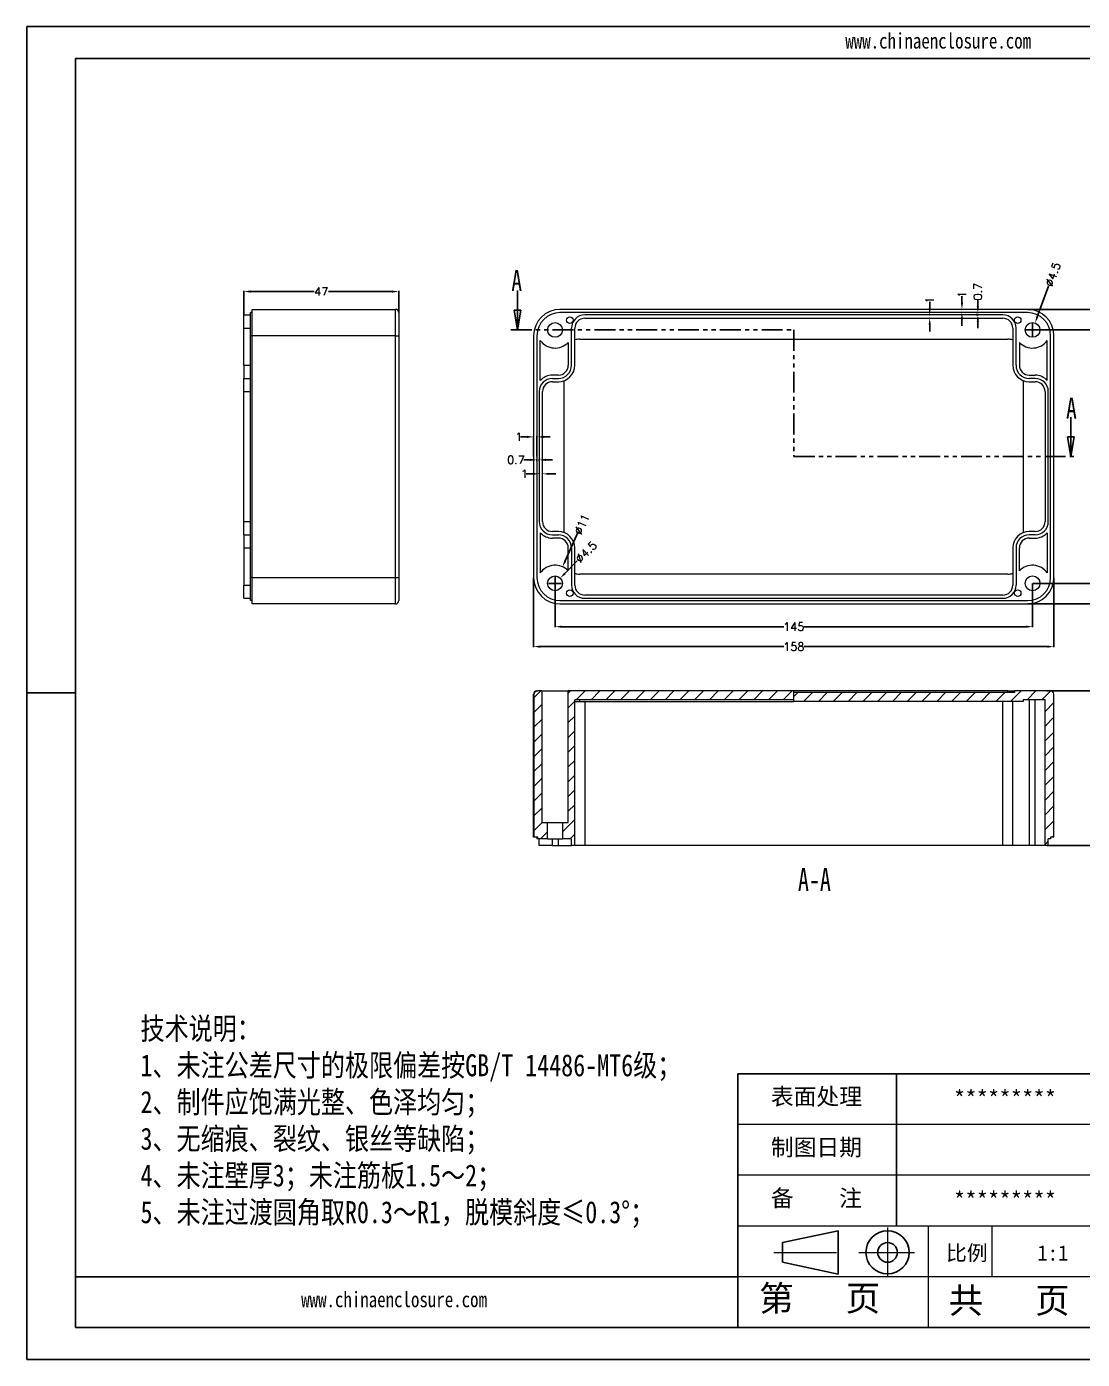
# Model space of a CAD drawing. Header units: inches. Extents: x 953 to 2288, y 1089 to 1493.
# Drawn here: x 953.1 to 1273.7, y 1088.5 to 1493.4 of the extents above; entities that cross this region are included whole.
import ezdxf

# ---------------------------------------------------------------- set-up
doc = ezdxf.new("R2010")
doc.units = ezdxf.units.IN
doc.linetypes.add('CENTER2', pattern=[28.575, 19.05, -3.175, 3.175, -3.175])
doc.linetypes.add('PHANTOM', pattern=[12.7, 6.35, -1.27, 1.27, -1.27, 1.27, -1.27])
doc.layers.add('文字', color=81, linetype='Continuous')
for name, color, linetype, lineweight in [('粗实线', 7, 'Continuous', 30), ('细实线', 3, 'Continuous', 9), ('细点划线', 2, 'CENTER2', 9)]:
    doc.layers.add(name, color=color, linetype=linetype, lineweight=lineweight)
doc.styles.add('SLDTEXTSTYLE0', font='TXT', dxfattribs={"width": 0.75})
doc.styles.add('SLDTEXTSTYLE3', font='TXT', dxfattribs={"width": 0.7})
doc.styles.get("Standard").update_dxf_attribs({"font": 'txt', "bigfont": 'gbcbig.shx'})
doc.styles.add('宋体', font='', dxfattribs={"width": 0.8, "height": 3.5})
doc.styles.get('宋体').set_extended_font_data('SimSun')
doc.dimstyles.new('2.5', dxfattribs={"dimtxt": 2.5, "dimasz": 2, "dimexe": 0.18, "dimexo": 0.0625, "dimgap": 0.09, "dimtad": 0, "dimzin": 9, "dimdsep": 46, "dimtxsty": 'Standard', "dimcen": 2, "dimclrd": 3, "dimclre": 3, "dimadec": 0, "dimazin": 2, "dimtfac": 1, "dimtofl": 0, "dimtmove": 0, "dimatfit": 3, "dimfxl": 1, "dimtolj": 1, "dimtzin": 0, "dimarcsym": 0})
pattern_1 = [(45, (-500.1424, -973.327), (-2.245064, 2.245064), [])]

# ---------------------------------------------------------------- blocks, each defined once
blk = doc.blocks.new('_CLOSED')
at = {"color": 0, "linetype": 'ByBlock', "lineweight": -2}
for p, q in [((-1, 0.166667), (0, 0)), ((-1, 0.166667), (-1, -0.166667)), ((0, 0), (-1, -0.166667)), ((0, 0), (-1, 0))]:
    blk.add_line(p, q, dxfattribs=at)
blk = doc.blocks.new('*D129')
at = {"color": 3, "lineweight": -2}
for p, q in [((1019.07, 1405.89), (1019.07, 1413.13)), ((1021.07, 1412.95), (1040.4, 1412.95)), ((1064.07, 1412.95), (1044.74, 1412.95)), ((1066.07, 1406.61), (1066.07, 1413.13))]:
    blk.add_line(p, q, dxfattribs=at)
at = {"color": 3}
for points in [[(1021.07, 1413.28), (1021.07, 1412.61), (1019.07, 1412.95)], [(1064.07, 1413.28), (1064.07, 1412.61), (1066.07, 1412.95)]]:
    blk.add_solid(points, dxfattribs=at)
at = {"layer": 'Defpoints', "color": 0}
for p in [(1066.07, 1412.95), (1019.07, 1405.83), (1066.07, 1406.55)]:
    blk.add_point(p, dxfattribs=at)
at = {"color": 0, "insert": (1042.57, 1412.95), "char_height": 2.5, "attachment_point": 5}
blk.add_mtext('\\A1;47', dxfattribs=at)
blk = doc.blocks.new('*D130')
at = {"color": 3, "lineweight": -2}
for p, q in [((1113.56, 1324.22), (1113.56, 1310.93)), ((1258.56, 1324.22), (1258.56, 1310.93)), ((1115.56, 1311.11), (1183.05, 1311.11)), ((1256.56, 1311.11), (1189.06, 1311.11))]:
    blk.add_line(p, q, dxfattribs=at)
at = {"color": 3}
for points in [[(1115.56, 1311.45), (1115.56, 1310.78), (1113.56, 1311.11)], [(1256.56, 1311.45), (1256.56, 1310.78), (1258.56, 1311.11)]]:
    blk.add_solid(points, dxfattribs=at)
at = {"layer": 'Defpoints', "color": 0}
for p in [(1113.56, 1324.28), (1258.56, 1324.28), (1258.56, 1311.11)]:
    blk.add_point(p, dxfattribs=at)
at = {"color": 0, "insert": (1186.06, 1311.11), "char_height": 2.5, "attachment_point": 5}
blk.add_mtext('\\A1;145', dxfattribs=at)
blk = doc.blocks.new('*D131')
at = {"color": 3, "lineweight": -2}
for p, q in [((1107.06, 1325.97), (1107.06, 1304.88)), ((1265.06, 1325.97), (1265.06, 1304.88)), ((1109.06, 1305.06), (1183.05, 1305.06)), ((1263.06, 1305.06), (1189.06, 1305.06))]:
    blk.add_line(p, q, dxfattribs=at)
at = {"color": 3}
for points in [[(1109.06, 1305.39), (1109.06, 1304.72), (1107.06, 1305.06)], [(1263.06, 1305.39), (1263.06, 1304.72), (1265.06, 1305.06)]]:
    blk.add_solid(points, dxfattribs=at)
at = {"layer": 'Defpoints', "color": 0}
for p in [(1107.06, 1326.03), (1265.06, 1326.03), (1107.06, 1305.06)]:
    blk.add_point(p, dxfattribs=at)
at = {"color": 0, "insert": (1186.06, 1305.06), "char_height": 2.5, "attachment_point": 5}
blk.add_mtext('\\A1;158', dxfattribs=at)
blk = doc.blocks.new('*D132')
at = {"color": 3, "lineweight": -2}
for p, q in [((1257.12, 1407.53), (1285.08, 1407.53)), ((1284.9, 1405.53), (1284.9, 1366.62)), ((1284.9, 1320.03), (1284.9, 1358.94)), ((1257.12, 1318.03), (1285.08, 1318.03))]:
    blk.add_line(p, q, dxfattribs=at)
at = {"color": 3}
for points in [[(1284.56, 1405.53), (1285.23, 1405.53), (1284.9, 1407.53)], [(1284.56, 1320.03), (1285.23, 1320.03), (1284.9, 1318.03)]]:
    blk.add_solid(points, dxfattribs=at)
at = {"layer": 'Defpoints', "color": 0}
for p in [(1257.06, 1407.53), (1284.9, 1407.53), (1257.06, 1318.03)]:
    blk.add_point(p, dxfattribs=at)
at = {"color": 0, "insert": (1284.9, 1362.78), "char_height": 2.5, "attachment_point": 5, "rotation": 90}
blk.add_mtext('\\A1;89.5', dxfattribs=at)
blk = doc.blocks.new('*D133')
at = {"color": 3, "lineweight": -2}
for p, q in [((1258.62, 1401.28), (1278.07, 1401.28)), ((1277.89, 1399.28), (1277.89, 1364.95)), ((1277.89, 1326.28), (1277.89, 1360.61)), ((1258.62, 1324.28), (1278.07, 1324.28))]:
    blk.add_line(p, q, dxfattribs=at)
at = {"color": 3}
for points in [[(1277.55, 1399.28), (1278.22, 1399.28), (1277.89, 1401.28)], [(1277.55, 1326.28), (1278.22, 1326.28), (1277.89, 1324.28)]]:
    blk.add_solid(points, dxfattribs=at)
at = {"layer": 'Defpoints', "color": 0}
for p in [(1258.56, 1401.28), (1277.89, 1401.28), (1258.56, 1324.28)]:
    blk.add_point(p, dxfattribs=at)
at = {"color": 0, "insert": (1277.89, 1362.78), "char_height": 2.5, "attachment_point": 5, "rotation": 90}
blk.add_mtext('\\A1;77', dxfattribs=at)
blk = doc.blocks.new('*D134')
at = {"color": 3, "lineweight": -2}
for p, q in [((1263.43, 1414.54), (1260.02, 1405.27)), ((1256.56, 1401.28), (1260.56, 1401.28)), ((1258.56, 1399.28), (1258.56, 1403.28))]:
    blk.add_line(p, q, dxfattribs=at)
at = {"color": 3}
blk.add_solid([(1259.71, 1405.39), (1260.34, 1405.16), (1259.33, 1403.39)], dxfattribs=at)
at = {"layer": 'Defpoints', "color": 0}
for p in [(1259.33, 1403.39), (1257.78, 1399.17)]:
    blk.add_point(p, dxfattribs=at)
at = {"color": 0, "insert": (1264.75, 1418.14), "char_height": 2.5, "attachment_point": 5, "rotation": 69.8298}
blk.add_mtext('\\A1;∅4.5', dxfattribs=at)
blk = doc.blocks.new('*D135')
at = {"color": 3, "lineweight": -2}
for p, q in [((1237.13, 1409.53), (1237.13, 1411.53)), ((1237.07, 1407.53), (1236.95, 1407.53)), ((1237.07, 1406.53), (1236.95, 1406.53)), ((1237.13, 1404.53), (1237.13, 1402.53))]:
    blk.add_line(p, q, dxfattribs=at)
at = {"color": 3}
for points in [[(1236.8, 1409.53), (1237.46, 1409.53), (1237.13, 1407.53)], [(1236.8, 1404.53), (1237.46, 1404.53), (1237.13, 1406.53)]]:
    blk.add_solid(points, dxfattribs=at)
at = {"layer": 'Defpoints', "color": 0}
for p in [(1237.13, 1407.53), (1237.13, 1407.53), (1237.13, 1406.53)]:
    blk.add_point(p, dxfattribs=at)
at = {"color": 0, "insert": (1237.13, 1412.04), "char_height": 2.5, "attachment_point": 5, "rotation": 90}
blk.add_mtext('\\A1;1', dxfattribs=at)
blk = doc.blocks.new('*D136')
at = {"color": 3, "lineweight": -2}
for p, q in [((1241.95, 1408.53), (1241.95, 1410.53)), ((1241.42, 1406.53), (1242.13, 1406.53)), ((1241.42, 1405.83), (1242.13, 1405.83)), ((1241.95, 1403.83), (1241.95, 1401.83))]:
    blk.add_line(p, q, dxfattribs=at)
at = {"color": 3}
for points in [[(1241.62, 1408.53), (1242.28, 1408.53), (1241.95, 1406.53)], [(1241.62, 1403.83), (1242.28, 1403.83), (1241.95, 1405.83)]]:
    blk.add_solid(points, dxfattribs=at)
at = {"layer": 'Defpoints', "color": 0}
for p in [(1241.36, 1406.53), (1241.36, 1405.83), (1241.95, 1406.53)]:
    blk.add_point(p, dxfattribs=at)
at = {"color": 0, "insert": (1241.95, 1412.91), "char_height": 2.5, "attachment_point": 5, "rotation": 90}
blk.add_mtext('\\A1;0.7', dxfattribs=at)
blk = doc.blocks.new('*D137')
at = {"color": 3, "lineweight": -2}
for p, q in [((1227.34, 1407.83), (1227.34, 1409.83)), ((1227.27, 1405.83), (1227.16, 1405.83)), ((1227.27, 1404.83), (1227.16, 1404.83)), ((1227.34, 1402.83), (1227.34, 1400.83))]:
    blk.add_line(p, q, dxfattribs=at)
at = {"color": 3}
for points in [[(1227, 1407.83), (1227.67, 1407.83), (1227.34, 1405.83)], [(1227, 1402.83), (1227.67, 1402.83), (1227.34, 1404.83)]]:
    blk.add_solid(points, dxfattribs=at)
at = {"layer": 'Defpoints', "color": 0}
for p in [(1227.34, 1405.83), (1227.34, 1405.83), (1227.34, 1404.83)]:
    blk.add_point(p, dxfattribs=at)
at = {"color": 0, "insert": (1227.34, 1410.34), "char_height": 2.5, "attachment_point": 5, "rotation": 90}
blk.add_mtext('\\A1;1', dxfattribs=at)
blk = doc.blocks.new('*D140')
at = {"color": 3, "lineweight": -2}
for p, q in [((1120.3, 1331.08), (1116.55, 1327.3)), ((1111.56, 1324.28), (1115.56, 1324.28)), ((1113.56, 1322.28), (1113.56, 1326.28))]:
    blk.add_line(p, q, dxfattribs=at)
at = {"color": 3}
blk.add_solid([(1116.31, 1327.54), (1116.79, 1327.07), (1115.14, 1325.88)], dxfattribs=at)
at = {"layer": 'Defpoints', "color": 0}
for p in [(1115.14, 1325.88), (1111.97, 1322.68)]:
    blk.add_point(p, dxfattribs=at)
at = {"color": 0, "insert": (1123, 1333.81), "char_height": 2.5, "attachment_point": 5, "rotation": 45.2681}
blk.add_mtext('\\A1;∅4.5', dxfattribs=at)
blk = doc.blocks.new('*D141')
at = {"color": 3, "lineweight": -2}
for p, q in [((1120.61, 1339.89), (1116.64, 1331.12)), ((1111.56, 1324.28), (1115.56, 1324.28)), ((1113.56, 1322.28), (1113.56, 1326.28))]:
    blk.add_line(p, q, dxfattribs=at)
at = {"color": 3}
blk.add_solid([(1116.34, 1331.25), (1116.95, 1330.98), (1115.82, 1329.29)], dxfattribs=at)
at = {"layer": 'Defpoints', "color": 0}
for p in [(1115.82, 1329.29), (1111.29, 1319.27)]:
    blk.add_point(p, dxfattribs=at)
at = {"color": 0, "insert": (1121.68, 1342.25), "char_height": 2.5, "attachment_point": 5, "rotation": 65.6893}
blk.add_mtext('\\A1;∅11', dxfattribs=at)
blk = doc.blocks.new('*D142')
at = {"color": 3, "lineweight": -2}
for p, q in [((1105.06, 1368.79), (1103.06, 1368.79)), ((1107.06, 1362.84), (1107.06, 1368.97)), ((1108.06, 1362.84), (1108.06, 1368.97)), ((1110.06, 1368.79), (1112.06, 1368.79))]:
    blk.add_line(p, q, dxfattribs=at)
at = {"color": 3}
for points in [[(1105.06, 1369.12), (1105.06, 1368.45), (1107.06, 1368.79)], [(1110.06, 1369.12), (1110.06, 1368.45), (1108.06, 1368.79)]]:
    blk.add_solid(points, dxfattribs=at)
at = {"layer": 'Defpoints', "color": 0}
for p in [(1107.06, 1368.79), (1107.06, 1362.78), (1108.06, 1362.78)]:
    blk.add_point(p, dxfattribs=at)
at = {"color": 0, "insert": (1102.55, 1368.79), "char_height": 2.5, "attachment_point": 5}
blk.add_mtext('\\A1;1', dxfattribs=at)
blk = doc.blocks.new('*D143')
at = {"color": 3, "lineweight": -2}
for p, q in [((1106.06, 1361.8), (1104.06, 1361.8)), ((1108.06, 1361.36), (1108.06, 1361.98)), ((1108.76, 1361.36), (1108.76, 1361.98)), ((1110.76, 1361.8), (1112.76, 1361.8))]:
    blk.add_line(p, q, dxfattribs=at)
at = {"color": 3}
for points in [[(1106.06, 1362.14), (1106.06, 1361.47), (1108.06, 1361.8)], [(1110.76, 1362.14), (1110.76, 1361.47), (1108.76, 1361.8)]]:
    blk.add_solid(points, dxfattribs=at)
at = {"layer": 'Defpoints', "color": 0}
for p in [(1108.06, 1361.8), (1108.06, 1361.29), (1108.76, 1361.29)]:
    blk.add_point(p, dxfattribs=at)
at = {"color": 0, "insert": (1101.68, 1361.8), "char_height": 2.5, "attachment_point": 5}
blk.add_mtext('\\A1;0.7', dxfattribs=at)
blk = doc.blocks.new('*D144')
at = {"color": 3, "lineweight": -2}
for p, q in [((1106.76, 1357.55), (1104.76, 1357.55)), ((1108.76, 1357.62), (1108.76, 1357.73)), ((1109.76, 1357.62), (1109.76, 1357.73)), ((1111.76, 1357.55), (1113.76, 1357.55))]:
    blk.add_line(p, q, dxfattribs=at)
at = {"color": 3}
for points in [[(1106.76, 1357.89), (1106.76, 1357.22), (1108.76, 1357.55)], [(1111.76, 1357.89), (1111.76, 1357.22), (1109.76, 1357.55)]]:
    blk.add_solid(points, dxfattribs=at)
at = {"layer": 'Defpoints', "color": 0}
for p in [(1108.76, 1357.55), (1108.76, 1357.55), (1109.76, 1357.55)]:
    blk.add_point(p, dxfattribs=at)
at = {"color": 0, "insert": (1104.25, 1357.55), "char_height": 2.5, "attachment_point": 5}
blk.add_mtext('\\A1;1', dxfattribs=at)
blk = doc.blocks.new('*D145')
at = {"color": 3, "lineweight": -2}
for p, q in [((1262.92, 1291.62), (1279.78, 1291.62)), ((1279.6, 1289.62), (1279.6, 1270.29)), ((1279.6, 1246.62), (1279.6, 1265.94)), ((1262.92, 1244.62), (1279.78, 1244.62))]:
    blk.add_line(p, q, dxfattribs=at)
at = {"color": 3}
for points in [[(1279.27, 1289.62), (1279.94, 1289.62), (1279.6, 1291.62)], [(1279.27, 1246.62), (1279.94, 1246.62), (1279.6, 1244.62)]]:
    blk.add_solid(points, dxfattribs=at)
at = {"layer": 'Defpoints', "color": 0}
for p in [(1262.86, 1291.62), (1279.6, 1291.62), (1262.86, 1244.62)]:
    blk.add_point(p, dxfattribs=at)
at = {"color": 0, "insert": (1279.6, 1268.12), "char_height": 2.5, "attachment_point": 5, "rotation": 90}
blk.add_mtext('\\A1;47', dxfattribs=at)

msp = doc.modelspace()

# ---------------------------------------------------------------- hatches: boundary and pattern name
at = {"linetype": 'Continuous', "lineweight": 0}
h = msp.add_hatch(dxfattribs=at)
h.set_pattern_fill('ANSI31', color=4, style=0)
h.set_pattern_definition(pattern_1)
edge = h.paths.add_edge_path(flags=0)
edge.add_line((1108.28, 1246.617), (1111.307, 1246.617))
edge.add_line((1111.307, 1246.617), (1111.307, 1251.617))
edge.add_line((1111.307, 1251.617), (1109.557, 1251.617))
edge.add_line((1109.557, 1251.617), (1109.557, 1291.617))
edge.add_line((1109.557, 1291.617), (1108.28, 1291.617))
edge.add_spline(control_points=[(1108.28, 1291.617), (1108.201, 1291.617), (1108.122, 1291.608), (1108.045, 1291.591), (1107.934, 1291.565), (1107.825, 1291.521), (1107.728, 1291.461), (1107.63, 1291.401), (1107.542, 1291.323), (1107.47, 1291.234), (1107.43, 1291.185), (1107.395, 1291.131), (1107.365, 1291.075), (1107.314, 1290.978), (1107.279, 1290.871), (1107.262, 1290.763), (1107.255, 1290.715), (1107.251, 1290.666), (1107.251, 1290.617)], knot_values=[0.0054904, 0.0054904, 0.0054904, 0.0054904, 0.005728, 0.005728, 0.005728, 0.0060744, 0.0060744, 0.0060744, 0.0064213, 0.0064213, 0.0064213, 0.0066125, 0.0066125, 0.0066125, 0.0069434, 0.0069434, 0.0069434, 0.0070913, 0.0070913, 0.0070913, 0.0070913], weights=[1, 1, 1, 1, 1, 1, 1, 1, 1, 1, 1, 1, 1, 1, 1, 1, 1, 1, 1], degree=3, periodic=0)
edge.add_line((1107.251, 1290.617), (1107.251, 1247.117))
edge.add_line((1107.251, 1247.117), (1108.28, 1247.117))
edge.add_line((1108.28, 1247.117), (1108.28, 1246.617))
h = msp.add_hatch(dxfattribs=at)
h.set_pattern_fill('ANSI31', color=4, style=0)
h.set_pattern_definition(pattern_1)
h.paths.add_polyline_path([(1119.557, 1288.917), (1186.057, 1288.917), (1186.057, 1291.617), (1117.557, 1291.617), (1117.557, 1251.617), (1115.807, 1251.617), (1115.807, 1246.617), (1118.557, 1246.617), (1118.557, 1244.617), (1119.557, 1244.617)], flags=0)
h = msp.add_hatch(dxfattribs=at)
h.set_pattern_fill('ANSI31', color=4, style=0)
h.set_pattern_definition([(45, (845.221, 818.8592), (-2.245064, 2.245064), [])])
edge = h.paths.add_edge_path(flags=0)
edge.add_line((1186.057, 1288.417), (1255.757, 1288.417))
edge.add_line((1255.757, 1288.417), (1255.757, 1288.917))
edge.add_line((1255.757, 1288.917), (1262.357, 1288.917))
edge.add_line((1262.357, 1288.917), (1262.357, 1244.617))
edge.add_line((1262.357, 1244.617), (1263.357, 1244.617))
edge.add_line((1263.357, 1244.617), (1263.357, 1246.617))
edge.add_line((1263.357, 1246.617), (1264.057, 1246.617))
edge.add_line((1264.057, 1246.617), (1264.057, 1247.117))
edge.add_line((1264.057, 1247.117), (1265.057, 1247.117))
edge.add_line((1265.057, 1247.117), (1265.057, 1290.617))
edge.add_arc((1264.057, 1290.617), 1, 0, 90)
edge.add_line((1264.057, 1291.617), (1253.057, 1291.617))
edge.add_line((1253.057, 1291.617), (1253.057, 1291.117))
edge.add_line((1253.057, 1291.117), (1186.057, 1291.117))
edge.add_line((1186.057, 1291.117), (1186.057, 1288.417))

# ---------------------------------------------------------------- linework, layer by layer
for p, q in [((953.092, 1493.426), (1525.757, 1493.426)), ((953.092, 1493.426), (953.092, 1088.511)), ((967.91, 1483.785), (1516.116, 1483.785)), ((967.91, 1483.785), (967.91, 1098.152)), ((967.91, 1290.969), (953.092, 1290.969)), ((953.092, 1275.972), (953.092, 1088.511)), ((1284.736, 1175.279), (1169.046, 1175.279)), ((1169.046, 1098.152), (1169.046, 1175.279)), ((1217.251, 1129.003), (1217.251, 1175.279)), ((1169.046, 1113.577), (967.91, 1113.577)), ((967.91, 1098.152), (1516.116, 1098.152)), ((953.092, 1088.511), (1525.757, 1088.511)), ((953.092, 1088.511), (1218.215, 1088.511))]:
    msp.add_line(p, q)
at = {"color": 7, "linetype": 'Continuous', "lineweight": 30}
for p, q in [((1102.123, 1413.282), (1102.123, 1401.282)), ((1270.2, 1374.782), (1270.2, 1362.782))]:
    msp.add_line(p, q, dxfattribs=at)
at = {"color": 7, "linetype": 'Continuous', "lineweight": 15}
for p, q in [((1019.071, 1405.832), (1021.071, 1405.832)), ((1019.071, 1401.832), (1019.071, 1405.832)), ((1021.571, 1406.532), (1021.071, 1406.532)), ((1021.071, 1399.532), (1021.071, 1406.532)), ((1021.571, 1399.532), (1021.571, 1407.532)), ((1021.571, 1407.532), (1065.071, 1407.532)), ((1065.071, 1399.532), (1065.071, 1407.532)), ((1066.071, 1406.532), (1066.071, 1399.532)), ((1257.057, 1407.532), (1115.057, 1407.532)), ((1257.057, 1406.532), (1115.057, 1406.532)), ((1249.557, 1405.832), (1122.557, 1405.832)), ((1019.071, 1401.832), (1021.071, 1401.832)), ((1019.071, 1390.532), (1019.071, 1401.832)), ((1118.557, 1390.532), (1118.557, 1401.832)), ((1119.557, 1390.532), (1119.557, 1401.832)), ((1122.557, 1404.832), (1249.557, 1404.832)), ((1252.557, 1401.832), (1252.557, 1390.532)), ((1253.557, 1390.532), (1253.557, 1401.832)), ((1021.571, 1399.532), (1021.071, 1399.532)), ((1021.071, 1326.032), (1021.071, 1399.532)), ((1021.571, 1326.032), (1021.571, 1399.532)), ((1065.071, 1399.532), (1021.571, 1399.532)), ((1065.071, 1326.032), (1065.071, 1399.532)), ((1065.071, 1399.532), (1066.071, 1399.532)), ((1066.071, 1399.532), (1066.071, 1326.032)), ((1107.057, 1399.532), (1107.057, 1326.032)), ((1108.057, 1399.532), (1108.057, 1326.032)), ((1109.057, 1385.895), (1109.057, 1398.119)), ((1117.557, 1397.507), (1117.557, 1390.532)), ((1121.057, 1398.482), (1251.057, 1398.482)), ((1254.557, 1397.507), (1254.557, 1390.532)), ((1263.057, 1385.895), (1263.057, 1398.119)), ((1264.057, 1326.032), (1264.057, 1399.532)), ((1265.057, 1326.032), (1265.057, 1399.532)), ((1019.071, 1390.532), (1021.071, 1390.532)), ((1019.071, 1390.532), (1019.071, 1386.532)), ((1019.071, 1386.532), (1021.071, 1386.532)), ((1019.071, 1382.532), (1019.071, 1386.532)), ((1114.557, 1387.532), (1112.757, 1387.532)), ((1112.757, 1386.532), (1114.557, 1386.532)), ((1112.757, 1385.532), (1114.557, 1385.532)), ((1116.357, 1339.696), (1116.357, 1385.867)), ((1255.757, 1385.867), (1255.757, 1339.696)), ((1257.557, 1387.532), (1259.357, 1387.532)), ((1259.357, 1386.532), (1257.557, 1386.532)), ((1257.557, 1385.532), (1259.357, 1385.532)), ((1019.071, 1343.032), (1019.071, 1382.532)), ((1019.071, 1382.532), (1021.071, 1382.532)), ((1108.757, 1382.532), (1108.757, 1343.032)), ((1109.757, 1343.032), (1109.757, 1382.532)), ((1262.357, 1382.532), (1262.357, 1343.032)), ((1263.357, 1343.032), (1263.357, 1382.532)), ((1019.071, 1339.032), (1019.071, 1343.032)), ((1019.071, 1343.032), (1021.071, 1343.032)), ((1019.071, 1339.032), (1021.071, 1339.032)), ((1019.071, 1339.032), (1019.071, 1335.032)), ((1109.057, 1339.669), (1109.057, 1327.444)), ((1114.557, 1340.032), (1112.757, 1340.032)), ((1112.757, 1339.032), (1114.557, 1339.032)), ((1114.557, 1338.032), (1112.757, 1338.032)), ((1259.357, 1340.032), (1257.557, 1340.032)), ((1259.357, 1339.032), (1257.557, 1339.032)), ((1257.557, 1338.032), (1259.357, 1338.032)), ((1263.057, 1339.669), (1263.057, 1327.444)), ((1019.071, 1335.032), (1021.071, 1335.032)), ((1019.071, 1335.032), (1019.071, 1323.732)), ((1117.557, 1328.057), (1117.557, 1335.032)), ((1118.557, 1335.032), (1118.557, 1323.732)), ((1119.557, 1323.732), (1119.557, 1335.032)), ((1252.557, 1335.032), (1252.557, 1323.732)), ((1253.557, 1335.032), (1253.557, 1323.732)), ((1254.557, 1328.057), (1254.557, 1335.032)), ((1021.571, 1326.032), (1021.071, 1326.032)), ((1021.071, 1319.032), (1021.071, 1326.032)), ((1021.571, 1318.032), (1021.571, 1326.032)), ((1021.571, 1326.032), (1065.071, 1326.032)), ((1065.071, 1318.032), (1065.071, 1326.032)), ((1065.071, 1326.032), (1066.071, 1326.032)), ((1066.071, 1326.032), (1066.071, 1319.032)), ((1251.057, 1327.082), (1121.057, 1327.082)), ((1019.071, 1323.732), (1021.071, 1323.732)), ((1019.071, 1319.732), (1019.071, 1323.732)), ((1249.557, 1320.732), (1122.557, 1320.732)), ((1019.071, 1319.732), (1021.071, 1319.732)), ((1021.571, 1319.032), (1021.071, 1319.032)), ((1065.071, 1318.032), (1021.571, 1318.032)), ((1115.057, 1319.032), (1257.057, 1319.032)), ((1115.057, 1318.032), (1257.057, 1318.032)), ((1122.557, 1319.732), (1249.557, 1319.732)), ((1107.251, 1290.617), (1107.057, 1290.617)), ((1107.057, 1247.117), (1107.057, 1290.617)), ((1107.251, 1247.117), (1107.251, 1290.617)), ((1108.057, 1291.617), (1108.28, 1291.617)), ((1109.557, 1291.617), (1108.28, 1291.617)), ((1109.557, 1291.617), (1109.557, 1251.617)), ((1109.557, 1291.617), (1117.557, 1291.617)), ((1117.557, 1251.617), (1117.557, 1291.617)), ((1186.057, 1291.617), (1117.557, 1291.617)), ((1119.557, 1244.617), (1119.557, 1288.917)), ((1186.057, 1288.917), (1119.557, 1288.917)), ((1119.557, 1288.417), (1121.057, 1288.417)), ((1121.057, 1288.417), (1121.057, 1288.917)), ((1121.057, 1288.417), (1186.057, 1288.417)), ((1186.057, 1288.917), (1186.057, 1291.617)), ((1251.057, 1291.617), (1186.057, 1291.617)), ((1253.057, 1291.117), (1186.057, 1291.117)), ((1186.057, 1288.417), (1186.057, 1288.917)), ((1255.757, 1288.417), (1186.057, 1288.417)), ((1251.057, 1291.117), (1251.057, 1291.617)), ((1251.057, 1291.617), (1253.057, 1291.617)), ((1252.557, 1244.617), (1252.557, 1288.417)), ((1253.057, 1291.617), (1253.057, 1291.117)), ((1264.057, 1291.617), (1253.057, 1291.617)), ((1262.357, 1288.917), (1255.757, 1288.917)), ((1255.757, 1288.917), (1255.757, 1288.417)), ((1257.557, 1288.917), (1257.557, 1244.617)), ((1259.357, 1244.617), (1259.357, 1288.917)), ((1262.357, 1244.617), (1262.357, 1288.917)), ((1265.057, 1247.117), (1265.057, 1290.617)), ((1109.557, 1251.617), (1111.307, 1251.617)), ((1111.307, 1246.617), (1111.307, 1251.617)), ((1111.307, 1251.617), (1115.807, 1251.617)), ((1115.807, 1251.617), (1115.807, 1246.617)), ((1115.807, 1251.617), (1117.557, 1251.617)), ((1107.251, 1247.117), (1107.057, 1247.117)), ((1108.28, 1247.117), (1107.251, 1247.117)), ((1108.057, 1247.117), (1108.057, 1246.617)), ((1108.28, 1246.617), (1108.057, 1246.617)), ((1108.28, 1246.617), (1108.28, 1247.117)), ((1111.307, 1246.617), (1108.28, 1246.617)), ((1108.757, 1244.617), (1108.757, 1246.617)), ((1112.757, 1244.617), (1108.757, 1244.617)), ((1111.307, 1246.617), (1115.807, 1246.617)), ((1112.757, 1244.617), (1112.757, 1246.617)), ((1112.757, 1244.617), (1114.557, 1244.617)), ((1114.557, 1244.617), (1114.557, 1246.617)), ((1114.557, 1244.617), (1118.557, 1244.617)), ((1118.557, 1246.617), (1115.807, 1246.617)), ((1118.557, 1244.617), (1118.557, 1246.617)), ((1119.557, 1244.617), (1118.557, 1244.617)), ((1122.557, 1244.617), (1119.557, 1244.617)), ((1249.557, 1244.617), (1122.557, 1244.617)), ((1252.557, 1244.617), (1249.557, 1244.617)), ((1257.557, 1244.617), (1252.557, 1244.617)), ((1259.357, 1244.617), (1257.557, 1244.617)), ((1262.357, 1244.617), (1259.357, 1244.617)), ((1263.357, 1244.617), (1262.357, 1244.617)), ((1263.357, 1244.617), (1263.357, 1246.617)), ((1264.057, 1246.617), (1263.357, 1246.617)), ((1264.057, 1247.117), (1264.057, 1246.617)), ((1265.057, 1247.117), (1264.057, 1247.117))]:
    msp.add_line(p, q, dxfattribs=at)
at = {"color": 1, "linetype": 'PHANTOM', "lineweight": 30}
for p, q in [((1100.123, 1401.282), (1186.057, 1401.282)), ((1186.057, 1401.282), (1186.057, 1362.782)), ((1186.057, 1362.782), (1272.2, 1362.782))]:
    msp.add_line(p, q, dxfattribs=at)
at = {"color": 8, "linetype": 'Continuous', "lineweight": 15}
for p, q in [((1122.557, 1288.417), (1122.557, 1244.617)), ((1249.557, 1244.617), (1249.557, 1288.417))]:
    msp.add_line(p, q, dxfattribs=at)
at = {"color": 7, "linetype": 'Continuous', "lineweight": 15}
for centre, radius in [((1118.057, 1404.282), 1), ((1254.057, 1404.282), 1), ((1113.557, 1401.282), 2.25), ((1258.557, 1401.282), 2.25), ((1113.557, 1324.282), 2.25), ((1258.557, 1324.282), 2.25), ((1118.057, 1321.282), 1), ((1254.057, 1321.282), 1)]:
    msp.add_circle(centre, radius, dxfattribs=at)
for centre, radius, start, end in [((1065.071, 1406.532), 1, 0, 90), ((1115.057, 1399.532), 8, 90, 180), ((1115.057, 1399.532), 7, 90, 180), ((1122.557, 1401.832), 4, 90, 180), ((1249.557, 1401.832), 4, 0, 90), ((1257.057, 1399.532), 8, 0, 90), ((1257.057, 1399.532), 7, 0, 90), ((1122.557, 1401.832), 3, 90, 180), ((1249.557, 1401.832), 3, 0, 90), ((1113.557, 1401.282), 5.5, 215.0968, 316.65824), ((1121.057, 1393.782), 4.7, 90, 108.61146), ((1251.057, 1393.782), 4.7, 71.38854, 90), ((1258.557, 1401.282), 5.5, 223.34176, 324.9032), ((1114.557, 1390.532), 4, 270, 0), ((1114.557, 1390.532), 5, 270, 0), ((1114.557, 1390.532), 3, 270, 0), ((1257.557, 1390.532), 5, 180, 270), ((1257.557, 1390.532), 4, 180, 270), ((1257.557, 1390.532), 3, 180, 270), ((1112.757, 1382.532), 4, 90, 180), ((1112.757, 1382.532), 5, 90, 137.73142), ((1112.757, 1382.532), 3, 90, 180), ((1259.357, 1382.532), 5, 42.26858, 90), ((1259.357, 1382.532), 4, 0, 90), ((1259.357, 1382.532), 3, 0, 90), ((1112.757, 1343.032), 4, 180, 270), ((1112.757, 1343.032), 3, 180, 270), ((1259.357, 1343.032), 3, 270, 0), ((1259.357, 1343.032), 4, 270, 0), ((1112.757, 1343.032), 5, 222.26858, 270), ((1114.557, 1335.032), 5, 0, 90), ((1114.557, 1335.032), 4, 0, 90), ((1114.557, 1335.032), 3, 0, 90), ((1257.557, 1335.032), 5, 90, 180), ((1257.557, 1335.032), 4, 90, 180), ((1257.557, 1335.032), 3, 90, 180), ((1259.357, 1343.032), 5, 270, 317.73142), ((1113.557, 1324.282), 5.5, 43.34176, 144.9032), ((1258.557, 1324.282), 5.5, 35.0968, 136.65824), ((1115.057, 1326.032), 8, 180, 270), ((1115.057, 1326.032), 7, 180, 270), ((1121.057, 1331.782), 4.7, 251.38854, 270), ((1251.057, 1331.782), 4.7, 270, 288.61146), ((1257.057, 1326.032), 7, 270, 0), ((1257.057, 1326.032), 8, 270, 0), ((1122.557, 1323.732), 4, 180, 270), ((1122.557, 1323.732), 3, 180, 270), ((1249.557, 1323.732), 3, 270, 0), ((1249.557, 1323.732), 4, 270, 0), ((1065.071, 1319.032), 1, 270, 0), ((1108.057, 1290.617), 1, 90, 180), ((1264.057, 1290.617), 1, 0, 90)]:
    msp.add_arc(centre, radius, start, end, dxfattribs=at)
msp.add_open_spline([(1107.251, 1290.617), (1107.251, 1290.749), (1107.279, 1290.882), (1107.383, 1291.126), (1107.462, 1291.239), (1107.653, 1291.421), (1107.768, 1291.494), (1108.014, 1291.592), (1108.147, 1291.617), (1108.28, 1291.617)], degree=3, knots=[0, 0, 0, 0, 0.25, 0.25, 0.5, 0.5, 0.75, 0.75, 1, 1, 1, 1], dxfattribs=at)
at = {"layer": '粗实线', "color": 7}
for p, q in [((1199.533, 1127.56), (1182.678, 1123.987)), ((1199.533, 1127.56), (1199.533, 1114.351)), ((1182.678, 1123.987), (1182.678, 1118.027)), ((1182.678, 1118.027), (1199.533, 1114.351))]:
    msp.add_line(p, q, dxfattribs=at)
for radius in [6.553, 2.98]:
    msp.add_circle((1214.533, 1121.007), radius, dxfattribs=at)
at = {"layer": '细实线', "color": 7}
for p, q in [((1284.736, 1159.853), (1169.046, 1159.853)), ((1284.736, 1144.428), (1169.046, 1144.428)), ((1516.116, 1129.003), (1169.046, 1129.003)), ((1226.891, 1129.003), (1226.891, 1098.152)), ((1246.173, 1129.003), (1246.173, 1113.577)), ((1284.736, 1113.577), (1169.046, 1113.577))]:
    msp.add_line(p, q, dxfattribs=at)
at = {"layer": '细点划线', "color": 7}
for p, q in [((1214.533, 1128.55), (1214.533, 1113.577)), ((1179.991, 1121.007), (1200.824, 1121.007)), ((1205.77, 1121.007), (1222.705, 1121.007))]:
    msp.add_line(p, q, dxfattribs=at)

# ---------------------------------------------------------------- block references
at = {"color": 7, "linetype": 'Continuous', "lineweight": 30, "xscale": 6, "yscale": 6, "rotation": 270}
for p in [(1102.123, 1401.282), (1270.2, 1362.782)]:
    msp.add_blockref('_CLOSED', p, dxfattribs=at)

# ---------------------------------------------------------------- texts
at = {"color": 7, "linetype": 'Continuous', "char_height": 6.35, "attachment_point": 1, "style": 'SLDTEXTSTYLE0'}
for insert in [(1100.293, 1419.447), (1268.753, 1380.7)]:
    msp.add_mtext('A', dxfattribs=dict(at, insert=insert))
at = {"color": 0, "linetype": 'Continuous', "lineweight": 0, "insert": (1192.328, 1237.824), "char_height": 7, "attachment_point": 2, "style": 'SLDTEXTSTYLE3'}
msp.add_mtext('A-A', dxfattribs=at)
at = {"char_height": 5.07288, "width": 2883.17284, "attachment_point": 1}
for s, insert in [('{\\fSimHei|b0|i0|c134|p49;表面处理}', (1179.107, 1170.901)), ('{\\fSimHei|b0|i0|c134|p49;*********}', (1234.668, 1170.249)), ('{\\fSimHei|b0|i0|c134|p49;制图日期}', (1179.107, 1155.476)), ('{\\fSimHei|b0|i0|c134|p49;备    注}', (1179.107, 1140.05)), ('{\\fSimHei|b0|i0|c134|p49;*********}', (1234.668, 1139.398))]:
    msp.add_mtext(s, dxfattribs=dict(at, insert=insert))
at = {"layer": '文字', "color": 0, "attachment_point": 1, "style": '宋体'}
for s, insert, char_height, width in [('www.chinaenclosure.com', (1201.703, 1491.483), 4.71329, 82.80807), ('{\\H1.111x;技术说明：\\P1、未注公差尺寸的极限偏差按GB/T 14486-MT6级；\\P2、制件应饱满光整、色泽均匀；\\P3、无缩痕、裂纹、银丝等缺陷；\\P4、未注壁厚3；未注筋板1.5～2；\\P5、未注过渡圆角取R0.3～R1，脱模斜度≤0.3%%D；}', (987.667, 1192.373), 6.02552, 219.46963), ('www.chinaenclosure.com', (1036.459, 1109.064), 4.71329, 82.80807)]:
    msp.add_mtext(s, dxfattribs=dict(at, insert=insert, char_height=char_height, width=width))
at = {"layer": '细实线', "color": 7, "attachment_point": 1}
for s, insert, char_height, width in [('{\\fSimSun|b0|i0|c134|p54;比例}', (1232.29, 1123.161), 4.6276, 20.31372), ('{\\fSimSun|b0|i0|c134|p54;1:1}', (1260.008, 1123.161), 4.6276, 20.31372), ('{\\fSimSun|b0|i0|c134|p54;第   页}', (1175.536, 1110.926), 7.71266, 57.84498), ('{\\fSimSun|b0|i0|c134|p54; 共   页}', (1227.835, 1110.271), 7.71266, 57.84498)]:
    msp.add_mtext(s, dxfattribs=dict(at, insert=insert, char_height=char_height, width=width))

# ---------------------------------------------------------------- dimensions: what is measured, and where the dimension line sits
for p1, p2, picture, middle in [((1257.781, 1399.17), (1259.333, 1403.394), '*D134', (1264.752, 1418.145)), ((1111.293, 1319.269), (1115.822, 1329.294), '*D141', (1121.676, 1342.254)), ((1111.974, 1322.683), (1115.141, 1325.88), '*D140', (1122.999, 1333.812))]:
    dim = msp.add_diameter_dim_2p(p1=p1, p2=p2, dimstyle='2.5')
    dim.commit()
    dim.dimension.update_dxf_attribs({"geometry": picture, "text_midpoint": middle, "dimtype": 163})
for base, p1, p2, picture, middle in [((1066.071, 1412.948), (1019.071, 1405.832), (1066.071, 1406.547), '*D129', (1042.571, 1412.948)), ((1108.057, 1361.803), (1108.757, 1361.295), (1108.057, 1361.295), '*D143', (1101.676, 1361.803)), ((1108.757, 1357.553), (1109.757, 1357.553), (1108.757, 1357.553), '*D144', (1104.251, 1357.553)), ((1107.057, 1305.056), (1265.057, 1326.032), (1107.057, 1326.032), '*D131', (1186.057, 1305.056)), ((1258.557, 1311.114), (1113.557, 1324.282), (1258.557, 1324.282), '*D130', (1186.057, 1311.114))]:
    dim = msp.add_linear_dim(base=base, p1=p1, p2=p2, dimstyle='2.5')
    dim.commit()
    dim.dimension.update_dxf_attribs({"geometry": picture, "text_midpoint": middle})
for base, p1, p2, picture, middle in [((1241.952, 1406.532), (1241.355, 1405.832), (1241.355, 1406.532), '*D136', (1241.952, 1412.913)), ((1227.337, 1405.832), (1227.337, 1404.832), (1227.337, 1405.832), '*D137', (1227.337, 1410.338)), ((1237.13, 1407.532), (1237.13, 1406.532), (1237.13, 1407.532), '*D135', (1237.13, 1412.038)), ((1277.887, 1401.282), (1258.557, 1324.282), (1258.557, 1401.282), '*D133', (1277.887, 1362.782)), ((1279.603, 1291.617), (1262.857, 1244.617), (1262.857, 1291.617), '*D145', (1279.603, 1268.117))]:
    dim = msp.add_linear_dim(base=base, p1=p1, p2=p2, angle=90, dimstyle='2.5')
    dim.commit()
    dim.dimension.update_dxf_attribs({"geometry": picture, "text_midpoint": middle})
dim = msp.add_linear_dim(base=(1284.896, 1407.532), p1=(1257.057, 1318.032), p2=(1257.057, 1407.532), angle=90, dimstyle='2.5')
dim.commit()
dim.dimension.update_dxf_attribs({"geometry": '*D132', "text_midpoint": (1284.896, 1362.782), "dimtype": 160})
dim = msp.add_linear_dim(base=(1107.057, 1368.787), p1=(1108.057, 1362.782), p2=(1107.057, 1362.782), dimstyle='2.5')
dim.commit()
dim.dimension.update_dxf_attribs({"geometry": '*D142', "text_midpoint": (1102.551, 1368.787), "dimtype": 160})

doc.saveas('drawing.dxf')
